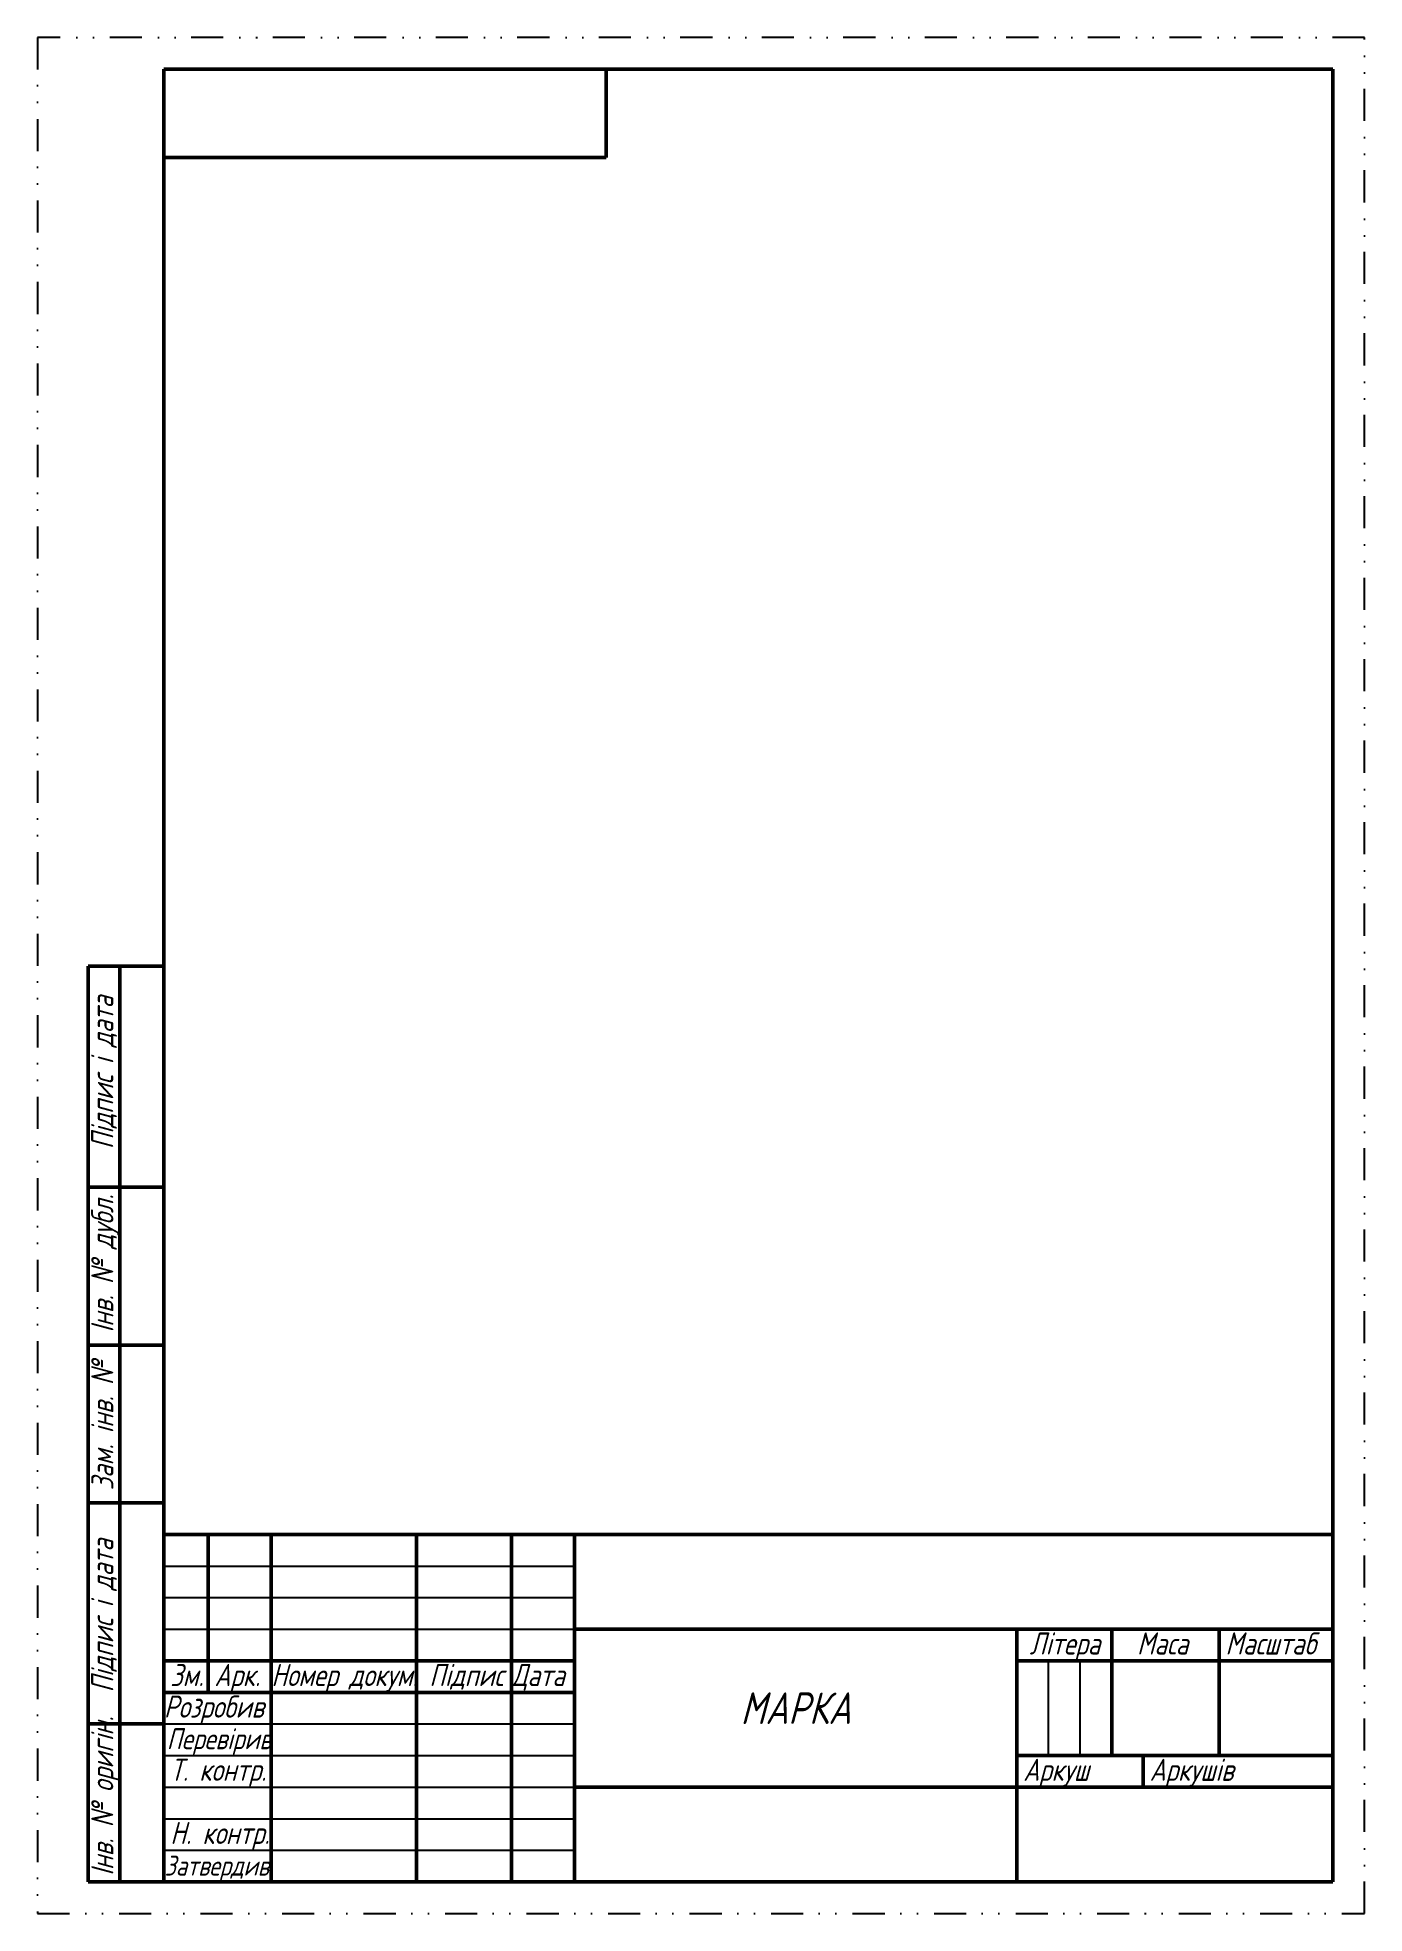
# Model space of a CAD drawing. Header units: millimetres. Extents: x 0 to 210, y 0 to 297.
import ezdxf

# ---------------------------------------------------------------- set-up
doc = ezdxf.new("R2010")
doc.units = ezdxf.units.MM
doc.header["$LTSCALE"] = 0.2
doc.linetypes.add('линия_сгибаX2', pattern=[63.5, 25.4, -12.7, 0, -12.7, 0, -12.7])
doc.layers.get('0').update_dxf_attribs({"lineweight": 50})
doc.layers.add('Формат чертежа', color=7, linetype='Continuous', lineweight=50)
doc.styles.add('основная надпись', font='isocpeur.ttf', dxfattribs={"width": 0.8, "oblique": 15, "height": 3.5})

msp = doc.modelspace()

# ---------------------------------------------------------------- linework, layer by layer
at = {"layer": 'Формат чертежа', "linetype": 'линия_сгибаX2', "lineweight": -3}
for p, q in [((210, 297), (0, 297)), ((0, 297), (0, 0)), ((210, 0), (210, 297)), ((0, 0), (210, 0))]:
    msp.add_line(p, q, dxfattribs=at)
at = {"layer": 'Формат чертежа'}
for p, q in [((20, 292), (90, 292)), ((20, 292), (20, 278)), ((205, 292), (20, 292)), ((20, 292), (20, 150)), ((90, 292), (90, 278)), ((205, 60), (205, 292)), ((90, 278), (20, 278)), ((8, 115), (8, 150)), ((8, 150), (20, 150)), ((13, 5), (13, 150)), ((20, 5), (20, 150)), ((8, 90), (8, 115)), ((8, 115), (20, 115)), ((8, 65), (8, 90)), ((8, 90), (20, 90)), ((8, 30), (8, 65)), ((8, 65), (20, 65)), ((205, 60), (20, 60)), ((20, 5), (20, 60)), ((27, 35), (27, 60)), ((37, 5), (37, 60)), ((60, 5), (60, 60)), ((75, 5), (75, 60)), ((85, 5), (85, 60)), ((205, 5), (205, 60)), ((85, 45), (205, 45)), ((155, 5), (155, 45)), ((170, 25), (170, 45)), ((187, 25), (187, 45)), ((20, 40), (85, 40)), ((155, 40), (205, 40)), ((20, 35), (85, 35)), ((8, 5), (8, 30)), ((8, 30), (20, 30)), ((155, 25), (205, 25)), ((175, 20), (175, 25)), ((85, 20), (205, 20)), ((13, 5), (8, 5)), ((20, 5), (13, 5)), ((20, 5), (205, 5))]:
    msp.add_line(p, q, dxfattribs=at)
at = {"layer": 'Формат чертежа', "lineweight": 25}
for p, q in [((20, 55), (85, 55)), ((20, 50), (85, 50)), ((20, 45), (85, 45)), ((160, 25), (160, 40)), ((165, 25), (165, 40)), ((20, 30), (85, 30)), ((20, 25), (85, 25)), ((20, 20), (85, 20)), ((20, 15), (85, 15)), ((20, 10), (85, 10))]:
    msp.add_line(p, q, dxfattribs=at)

# ---------------------------------------------------------------- texts
at = {"insert": (120, 32.5), "char_height": 5, "width": 70, "attachment_point": 5, "style": 'основная надпись'}
msp.add_mtext('МАРКА', dxfattribs=at)
at = {"layer": 'Формат чертежа', "style": 'основная надпись', "oblique": 15, "width": 0.8}
for s, p in [('Пiдпис i дата', (12, 121)), ('Iнв. № дубл.', (12, 92)), ('Зам. iнв. №', (12, 67)), ('Пiдпис i дата', (12, 35)), ('Iнв. № оригін.', (12, 6))]:
    msp.add_text(s, height=3.5, rotation=90, dxfattribs=at).set_placement(p)
for s, height, p in [('Лiтера', 3.5, (157, 41)), ('Маса', 3.5, (174, 41)), ('Масштаб', 3.5, (188, 41)), ('Зм.', 3.5, (21, 36)), ('Арк.', 3.5, (28, 36)), ('Номер докум.', 3.5, (37, 36)), ('Пiдпис', 3.5, (62, 36)), ('Дата', 3.5, (75, 36)), ('Розробив', 3.5, (20, 31)), ('Перевiрив', 3.325, (20.45, 26)), ('Т. контр.', 3.5, (21, 21)), ('Аркуш', 3.5, (156, 21)), ('Аркушiв', 3.5, (176, 21)), ('Н. контр.', 3.5, (21, 11)), ('Затвердив', 3.15, (20.1, 6))]:
    msp.add_text(s, height=height, dxfattribs=at).set_placement(p)

doc.saveas('drawing.dxf')
